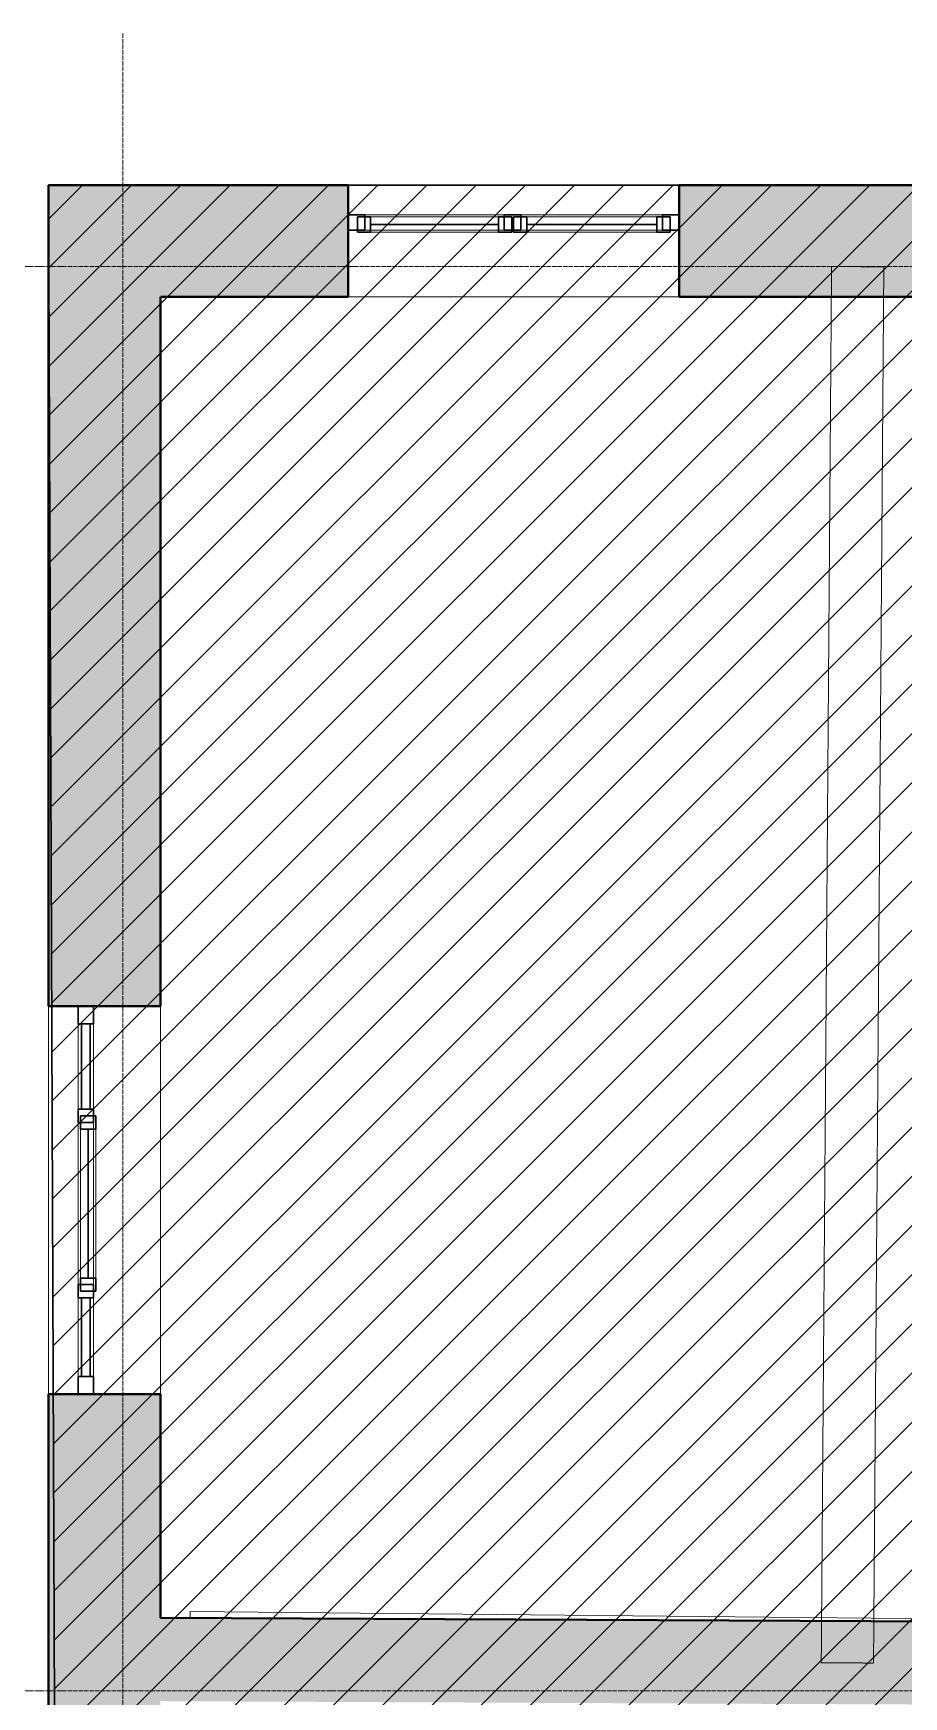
# Model space of a CAD drawing. Header units: millimetres. Extents: x -11886 to 379896, y -8130 to 47743.
# Drawn here: x -6349 to -2379, y 36830 to 44422 of the extents above; entities that cross this region are included whole.
import ezdxf

# ---------------------------------------------------------------- set-up
doc = ezdxf.new("R2010")
doc.units = ezdxf.units.MM
for name, pattern in [('ADSK_Линия сетки', [25, 20, -2.5, 0, -2.5]), ('ADSK_Сверху', [4.5, 3, -1.5]), ('ADSK_Снесено', [4.5, 3, -1.5])]:
    doc.linetypes.add(name, pattern=pattern)
for name, color, linetype, lineweight, true_color in [('_ Окна', 5, 'Continuous', 30, 0x0000ff), ('Витраж', 5, 'Continuous', 18, 0x0000ff), ('Линии', 7, 'Continuous', 9, 0x00a600), ('Окна', 5, 'Continuous', 18, 0x0000ff), ('Панели витража', 5, 'Continuous', 18, 0x0000ff), ('Стены внутренние', 5, 'Continuous', 18, 0x0000ff), ('Стены наружные', 1, 'ADSK_Снесено', 18, 0xff0000)]:
    doc.layers.add(name, color=color, linetype=linetype, lineweight=lineweight, true_color=true_color)
doc.layers.add('Каркас', color=7, linetype='Continuous', lineweight=18)
doc.layers.add('Оси', color=7, linetype='Continuous', lineweight=9)

# ---------------------------------------------------------------- blocks, each defined once
blk = doc.blocks.new('Прямоугольный импост - 70х20_60мм-1426885-01 План 1-го этажа маркировочный')
at = {"layer": 'Витраж', "color": 161, "linetype": 'ADSK_Сверху', "true_color": 0xaaaaff}
for p, q in [((-6073.8, 27806.3), (-6143.8, 27806.3)), ((-6143.8, 27726.3), (-6143.8, 27806.3)), ((-6073.8, 27726.3), (-6073.8, 27806.3)), ((-6143.8, 27306.3), (-6143.8, 27336.3)), ((-6073.8, 27306.3), (-6073.8, 27336.3))]:
    blk.add_line(p, q, dxfattribs=at)
blk = doc.blocks.new('Прямоугольный импост - 70х20_60мм-1424482-01 План 1-го этажа маркировочный')
at = {"layer": 'Витраж', "color": 161, "linetype": 'ADSK_Сверху', "true_color": 0xaaaaff}
for p, q in [((-80, 35), (0, 35)), ((0, 35), (0, -35)), ((0, -35), (-80, -35))]:
    blk.add_line(p, q, dxfattribs=at)
blk = doc.blocks.new('Прямоугольный импост - 70х20_60мм-1424483-01 План 1-го этажа маркировочный')
at = {"layer": 'Витраж', "color": 161, "linetype": 'ADSK_Сверху', "true_color": 0xaaaaff}
for p, q in [((0, 35), (-80, 35)), ((0, -35), (0, 35)), ((-80, -35), (0, -35))]:
    blk.add_line(p, q, dxfattribs=at)
blk = doc.blocks.new('Прямоугольный импост - 70х20_60мм-1225850-01 План 1-го этажа маркировочный')
at = {"layer": 'Витраж', "color": 161, "linetype": 'ADSK_Сверху', "true_color": 0xaaaaff}
for p, q in [((-6143.8, 27276.3), (-6143.8, 27306.3)), ((-6073.8, 27276.3), (-6073.8, 27306.3)), ((-6143.8, 26506.3), (-6143.8, 26536.3)), ((-6073.8, 26506.3), (-6073.8, 26536.3))]:
    blk.add_line(p, q, dxfattribs=at)
blk = doc.blocks.new('Прямоугольный импост - 70х20_60мм-1225113-01 План 1-го этажа маркировочный')
at = {"layer": 'Витраж', "color": 161, "linetype": 'ADSK_Сверху', "true_color": 0xaaaaff}
for p, q in [((-6006, 10091.9), (-6006, 10121.9)), ((-5936, 10091.9), (-5936, 10121.9)), ((-6006, 9651.9), (-6006, 9731.9)), ((-5936, 9651.9), (-5936, 9731.9)), ((-6006, 9651.9), (-5936, 9651.9))]:
    blk.add_line(p, q, dxfattribs=at)
blk = doc.blocks.new('Прямоугольный импост - 70х60мм-1424480-01 План 1-го этажа маркировочный')
at = {"layer": 'Витраж', "color": 161, "linetype": 'ADSK_Сверху', "true_color": 0xaaaaff}
for p, q in [((-30, 35), (30, 35)), ((30, -35), (-30, -35))]:
    blk.add_line(p, q, dxfattribs=at)
blk = doc.blocks.new('Прямоугольный импост - 70х60мм-1426887-01 План 1-го этажа маркировочный')
at = {"layer": 'Витраж', "color": 161, "linetype": 'ADSK_Сверху', "true_color": 0xaaaaff}
for p, q in [((-6073.8, 27726.3), (-6143.8, 27726.3)), ((-6143.8, 27336.3), (-6143.8, 27726.3)), ((-6073.8, 27336.3), (-6073.8, 27726.3)), ((-6143.8, 27336.3), (-6073.8, 27336.3))]:
    blk.add_line(p, q, dxfattribs=at)
blk = doc.blocks.new('Прямоугольный импост - 70х60мм-1225009-01 План 1-го этажа маркировочный')
at = {"layer": 'Витраж', "color": 161, "linetype": 'ADSK_Сверху', "true_color": 0xaaaaff}
for p, q in [((-5936, 11391.9), (-6006, 11391.9)), ((-6006, 11031.9), (-6006, 11391.9)), ((-5936, 11031.9), (-5936, 11391.9)), ((-6006, 11031.9), (-5936, 11031.9))]:
    blk.add_line(p, q, dxfattribs=at)
blk = doc.blocks.new('Прямоугольный импост - 70х20_56мм-1433747-01 План 1-го этажа маркировочный')
at = {"layer": 'Витраж', "color": 161, "linetype": 'ADSK_Сверху', "true_color": 0xaaaaff}
for p, q in [((-4162.4, 43593.9), (-4124.4, 43593.9)), ((-3478.4, 43593.9), (-3402.4, 43593.9)), ((-3402.4, 43523.9), (-3402.4, 43593.9)), ((-4162.4, 43523.9), (-4124.4, 43523.9)), ((-3478.4, 43523.9), (-3402.4, 43523.9))]:
    blk.add_line(p, q, dxfattribs=at)
blk = doc.blocks.new('Прямоугольный импост - 70х20_56мм-1257200-01 План 1-го этажа маркировочный')
at = {"layer": 'Витраж', "color": 161, "linetype": 'ADSK_Сверху', "true_color": 0xaaaaff}
for p, q in [((-76, 35), (0, 35)), ((0, 35), (0, -35)), ((0, -35), (-76, -35))]:
    blk.add_line(p, q, dxfattribs=at)
blk = doc.blocks.new('Прямоугольный импост - 70х20_56мм-1257201-01 План 1-го этажа маркировочный')
at = {"layer": 'Витраж', "color": 161, "linetype": 'ADSK_Сверху', "true_color": 0xaaaaff}
for p, q in [((0, 35), (-76, 35)), ((0, -35), (0, 35)), ((-76, -35), (0, -35))]:
    blk.add_line(p, q, dxfattribs=at)
blk = doc.blocks.new('Прямоугольный импост - 70х20_56мм-1228464-01 План 1-го этажа маркировочный')
at = {"layer": 'Витраж', "color": 161, "linetype": 'ADSK_Сверху', "true_color": 0xaaaaff}
for p, q in [((-4912.4, 43593.9), (-4912.4, 43523.9)), ((-4912.4, 43593.9), (-4836.4, 43593.9)), ((-4200.4, 43593.9), (-4162.4, 43593.9)), ((-4912.4, 43523.9), (-4836.4, 43523.9)), ((-4200.4, 43523.9), (-4162.4, 43523.9))]:
    blk.add_line(p, q, dxfattribs=at)
blk = doc.blocks.new('Прямоугольный импост - 70х76мм-1464156-01 План 1-го этажа маркировочный')
at = {"layer": 'Витраж', "color": 161, "linetype": 'ADSK_Сверху', "true_color": 0xaaaaff}
for p, q in [((-38, 35), (38, 35)), ((38, -35), (-38, -35))]:
    blk.add_line(p, q, dxfattribs=at)
blk = doc.blocks.new('Прямоугольный импост - 70х60мм-1229542-01 План 1-го этажа маркировочный')
at = {"layer": 'Витраж', "color": 161, "linetype": 'ADSK_Сверху', "true_color": 0xaaaaff}
for p, q in [((3808.5, 35377.6), (3738.5, 35377.6)), ((3738.5, 35377.6), (3738.5, 34637.6)), ((3808.5, 35377.6), (3808.5, 34637.6)), ((3738.5, 34637.6), (3808.5, 34637.6))]:
    blk.add_line(p, q, dxfattribs=at)
blk = doc.blocks.new('Прямоугольный импост - 70х60мм-1433749-01 План 1-го этажа маркировочный')
at = {"layer": 'Витраж', "color": 161, "linetype": 'ADSK_Сверху', "true_color": 0xaaaaff}
for p, q in [((1897.6, 43593.9), (1897.6, 43523.9)), ((1897.6, 43593.9), (2543.6, 43593.9)), ((2543.6, 43523.9), (2543.6, 43593.9)), ((1897.6, 43523.9), (2543.6, 43523.9))]:
    blk.add_line(p, q, dxfattribs=at)
blk = doc.blocks.new('Прямоугольный импост - 70х60мм-1243863-01 План 1-го этажа маркировочный')
at = {"layer": 'Витраж', "color": 161, "linetype": 'ADSK_Сверху', "true_color": 0xaaaaff}
for p, q in [((1185.6, 43593.9), (1185.6, 43523.9)), ((1185.6, 43593.9), (1821.6, 43593.9)), ((1821.6, 43523.9), (1821.6, 43593.9)), ((1185.6, 43523.9), (1821.6, 43523.9))]:
    blk.add_line(p, q, dxfattribs=at)
blk = doc.blocks.new('Системная панель - _AR_Стекло_40мм_привязка по центру-V46-01 План 1-го этажа маркировочный')
at = {"layer": 'Панели витража', "lineweight": 30}
for p, q in [((180, 20), (-180, 20)), ((-180, 20), (-180, -20)), ((180, -20), (180, 20)), ((-180, -20), (180, -20))]:
    blk.add_line(p, q, dxfattribs=at)
blk = doc.blocks.new('Прямоугольный импост - 70х20_60мм-V47-01 План 1-го этажа маркировочный')
at = {"layer": 'Витраж', "lineweight": 30}
for p, q in [((-80, 35), (0, 35)), ((-80, -35), (-80, 35)), ((0, 35), (0, -35)), ((0, -35), (-80, -35))]:
    blk.add_line(p, q, dxfattribs=at)
blk = doc.blocks.new('Прямоугольный импост - 70х20_60мм-V48-01 План 1-го этажа маркировочный')
at = {"layer": 'Витраж', "lineweight": 30}
for p, q in [((0, 35), (-80, 35)), ((-80, 35), (-80, -35)), ((0, -35), (0, 35)), ((-80, -35), (0, -35))]:
    blk.add_line(p, q, dxfattribs=at)
blk = doc.blocks.new('Системная панель - _AR_Стекло_40мм_привязка по центру-V49-01 План 1-го этажа маркировочный')
at = {"layer": 'Панели витража', "lineweight": 30}
for p, q in [((195, 20), (-195, 20)), ((-195, 20), (-195, -20)), ((195, -20), (195, 20)), ((-195, -20), (195, -20))]:
    blk.add_line(p, q, dxfattribs=at)
blk = doc.blocks.new('Витраж-тент со смещением вовне - 60мм 30 сдвиг-1466943-01 План 1-го этажа маркировочный')
at = {"layer": '_ Окна'}
for p, q in [((-400, 25), (-400, -45)), ((-400, 25), (-340, 25)), ((-400, -45), (-400, 25)), ((-340, 25), (-340, -45)), ((400, 25), (340, 25)), ((340, 25), (340, -45)), ((400, -45), (400, 25)), ((400, -45), (400, 25)), ((-340, -45), (-400, -45)), ((-340, -10), (340, -10)), ((340, -45), (400, -45))]:
    blk.add_line(p, q, dxfattribs=at)
at = {"layer": 'Окна'}
for p, q in [((340, 25), (-340, 25)), ((-340, -45), (340, -45))]:
    blk.add_line(p, q, dxfattribs=at)
blk = doc.blocks.new('Прямоугольный импост - 70х60мм-V37-01 План 1-го этажа маркировочный')
at = {"layer": 'Витраж'}
for p, q in [((-6006, 9731.9), (-6006, 10091.9)), ((-5936, 10091.9), (-5936, 9731.9))]:
    blk.add_line(p, q, dxfattribs=at)
blk = doc.blocks.new('Прямоугольный импост - 70х60мм-V41-01 План 1-го этажа маркировочный')
at = {"layer": 'Витраж'}
for p, q in [((-6143.8, 27336.3), (-6143.8, 27726.3)), ((-6073.8, 27726.3), (-6073.8, 27336.3))]:
    blk.add_line(p, q, dxfattribs=at)
blk = doc.blocks.new('Витраж-тент со смещением вовне - 60мм 34 сдвиг-2061971-01 План 1-го этажа маркировочный')
at = {"layer": '_ Окна'}
for p, q in [((-352, 25), (-352, -45)), ((-352, 25), (-292, 25)), ((-352, -45), (-352, 25)), ((-292, 25), (-292, -45)), ((352, 25), (292, 25)), ((292, 25), (292, -45)), ((352, -45), (352, 25)), ((352, -45), (352, 25)), ((-292, -45), (-352, -45)), ((-292, -10), (292, -10)), ((292, -45), (352, -45))]:
    blk.add_line(p, q, dxfattribs=at)
at = {"layer": 'Окна'}
for p, q in [((292, 25), (-292, 25)), ((-292, -45), (292, -45))]:
    blk.add_line(p, q, dxfattribs=at)
blk = doc.blocks.new('Прямоугольный импост - 70х20_56мм-1327567-01 План 1-го этажа маркировочный')
at = {"layer": 'Витраж', "lineweight": 30}
for p, q in [((-76, 35), (0, 35)), ((-76, -35), (-76, 35)), ((0, 35), (0, -35)), ((0, -35), (-76, -35))]:
    blk.add_line(p, q, dxfattribs=at)
blk = doc.blocks.new('Прямоугольный импост - 70х20_56мм-1327568-01 План 1-го этажа маркировочный')
at = {"layer": 'Витраж', "lineweight": 30}
for p, q in [((0, 35), (-76, 35)), ((-76, 35), (-76, -35)), ((0, -35), (0, 35)), ((-76, -35), (0, -35))]:
    blk.add_line(p, q, dxfattribs=at)
blk = doc.blocks.new('Витраж-тент со смещением вовне - 60мм 34 сдвиг-2061973-01 План 1-го этажа маркировочный')
at = {"layer": '_ Окна'}
for p, q in [((-357, 25), (-357, -45)), ((-357, 25), (-297, 25)), ((-357, -45), (-357, 25)), ((-297, 25), (-297, -45)), ((357, 25), (297, 25)), ((297, 25), (297, -45)), ((357, -45), (357, 25)), ((357, -45), (357, 25)), ((-297, -45), (-357, -45)), ((-297, -10), (297, -10)), ((297, -45), (357, -45))]:
    blk.add_line(p, q, dxfattribs=at)
at = {"layer": 'Окна'}
for p, q in [((297, 25), (-297, 25)), ((-297, -45), (297, -45))]:
    blk.add_line(p, q, dxfattribs=at)
blk = doc.blocks.new('Прямоугольный импост - 70х60мм-V54-01 План 1-го этажа маркировочный')
at = {"layer": 'Витраж'}
for p, q in [((-4124.4, 43593.9), (-3478.4, 43593.9)), ((-3478.4, 43523.9), (-4124.4, 43523.9))]:
    blk.add_line(p, q, dxfattribs=at)
blk = doc.blocks.new('Прямоугольный импост - 70х60мм-V55-01 План 1-го этажа маркировочный')
at = {"layer": 'Витраж'}
for p, q in [((-4836.4, 43593.9), (-4200.4, 43593.9)), ((-4200.4, 43523.9), (-4836.4, 43523.9))]:
    blk.add_line(p, q, dxfattribs=at)
blk = doc.blocks.new('Прямоугольный импост - 70х60мм-1241994-01 План 1-го этажа маркировочный')
at = {"layer": 'Витраж', "lineweight": 30}
for p, q in [((-30, 35), (30, 35)), ((-30, -35), (-30, 35)), ((30, 35), (30, -35)), ((30, -35), (-30, -35))]:
    blk.add_line(p, q, dxfattribs=at)
blk = doc.blocks.new('Прямоугольный импост - 70х60мм-V78-01 План 1-го этажа маркировочный')
at = {"layer": 'Витраж'}
for p, q in [((18590.8, 22747.1), (18590.8, 23487.1)), ((18660.8, 23487.1), (18660.8, 22747.1))]:
    blk.add_line(p, q, dxfattribs=at)
blk = doc.blocks.new('Прямоугольный импост - 70х76мм-V144-01 План 1-го этажа маркировочный')
at = {"layer": 'Витраж', "lineweight": 30}
for p, q in [((-38, 35), (38, 35)), ((-38, -35), (-38, 35)), ((38, 35), (38, -35)), ((38, -35), (-38, -35))]:
    blk.add_line(p, q, dxfattribs=at)

msp = doc.modelspace()

# ---------------------------------------------------------------- hatches: boundary and pattern name
at = {"lineweight": 13, "true_color": 0x636466, "transparency": 33554559}
h = msp.add_hatch(dxfattribs=at)
h.set_pattern_fill('ANSI31', color=251, scale=50)
h.set_pattern_definition([(45, (0, 84876.59), (-112.2532, 112.2532), [])])
h.paths.add_polyline_path([(3943.5, 43728.87), (-6278.75, 43728.87), (-6141.04, 8529.25), (771.13, 8529.25), (771.13, 12571.22), (3385.22, 12571.22), (3381.63, 13081.22), (3330.09, 20918.63), (3943.5, 20918.63)])
at = {"layer": 'Стены внутренние', "true_color": 0xc0c0c0}
h = msp.add_hatch(color=9, dxfattribs=at)
h.paths.add_polyline_path([(3433.5, 36768.87), (3433.5, 37148.87), (2576.14, 37152.72), (2574.75, 36772.72), (3276.48, 36769.57)])
h.paths.add_polyline_path([(1074.45, 36779.46), (1076.15, 37159.45), (-5768.75, 37190.18), (-5768.75, 36810.18), (1047.01, 36779.58)])
at = {"layer": 'Стены наружные', "linetype": 'Continuous', "true_color": 0xc0c0c0}
h = msp.add_hatch(color=9, dxfattribs=at)
h.paths.add_polyline_path([(3433.5, 43218.87), (3433.5, 43728.87), (2619.64, 43728.87), (2619.64, 43218.87)])
h.paths.add_polyline_path([(365.27, 43218.87), (1109.64, 43218.87), (1109.64, 43728.87), (-371.4, 43728.87), (-371.4, 43218.87), (311.55, 43218.87)])
h.paths.add_polyline_path([(-2624.76, 43218.87), (-1881.4, 43218.87), (-1881.4, 43728.87), (-3402.4, 43728.87), (-3402.4, 43218.87), (-2625.56, 43218.87)])
h.paths.add_polyline_path([(-4912.4, 43218.87), (-4912.4, 43728.87), (-6278.75, 43728.87), (-6278.75, 43218.87), (-5768.75, 43218.87)])
h = msp.add_hatch(color=9, dxfattribs=at)
h.paths.add_polyline_path([(-5946.08, 20920.99), (-5768.75, 20920.99), (-5768.75, 22851.82), (-6278.75, 22851.82), (-6278.75, 20920.99), (-6141.04, 20920.99)])
h.paths.add_polyline_path([(-5932.61, 23821.82), (-5768.75, 23821.82), (-5768.75, 26036.35), (-6278.75, 26036.35), (-6278.75, 23821.82), (-6208.75, 23821.82)])
h.paths.add_polyline_path([(-6278.75, 27806.35), (-5768.75, 27806.35), (-5768.75, 30076.54), (-6278.75, 30076.54), (-6278.75, 28693.58)])
h.paths.add_polyline_path([(-5768.75, 30846.54), (-5768.75, 31090.2), (-6278.75, 31090.2), (-6278.75, 30846.54), (-5836.17, 30846.54)])
h.paths.add_polyline_path([(-5842.16, 31860.2), (-5768.75, 31860.2), (-5768.75, 34123.03), (-6278.75, 34123.03), (-6278.75, 31860.2)])
h.paths.add_polyline_path([(-5831.37, 35893.03), (-5768.75, 35893.03), (-5768.75, 38211.17), (-6278.75, 38211.17), (-6278.75, 35893.03)])
h.paths.add_polyline_path([(-5768.75, 39981.17), (-5768.75, 43218.87), (-6278.75, 43218.87), (-6278.75, 39981.17), (-5822.26, 39981.17)])

# ---------------------------------------------------------------- linework, layer by layer
at = {"color": 251, "lineweight": 30, "true_color": 0x636466}
msp.add_lwpolyline([(290.5, 8529.25), (-6141.04, 8529.25), (-6278.75, 43728.87), (3943.5, 43728.87), (3943.5, 20918.63), (3330.09, 20918.63), (3381.63, 13081.22)], dxfattribs=at)
at = {"layer": 'Каркас', "color": 253, "linetype": 'ADSK_Сверху', "true_color": 0xaaaaaa}
for p, q in [((-2707.91, 43357.67), (-2754.88, 36985.63)), ((-2469.51, 43355.91), (-2707.91, 43357.67)), ((-2469.51, 43355.91), (-2516.49, 36983.87)), ((-2754.88, 36985.63), (-2516.49, 36983.87))]:
    msp.add_line(p, q, dxfattribs=at)
at = {"layer": 'Линии', "color": 8, "lineweight": 18, "true_color": 0x808080}
for p, q in [((-5632.86, 37189.57), (-5632.57, 37219.02)), ((-5632.57, 37219.02), (-10.45, 37164.33))]:
    msp.add_line(p, q, dxfattribs=at)
at = {"layer": 'Оси', "linetype": 'ADSK_Линия сетки'}
for p, q in [((-5940.09, -7330.38), (-5940.09, 44421.85)), ((-11086.22, 43356.79), (57141.72, 43356.79)), ((-11086.22, 36856.79), (57141.72, 36856.79))]:
    msp.add_line(p, q, dxfattribs=at)
at = {"layer": 'Стены внутренние', "color": 18, "lineweight": 40, "true_color": 0x000000}
msp.add_line((1076.15, 37159.45), (-5768.75, 37190.18), dxfattribs=at)
at = {"layer": 'Стены наружные', "color": 18, "linetype": 'Continuous', "lineweight": 40, "true_color": 0x000000}
for p, q in [((-4912.4, 43728.87), (-6278.75, 43728.87)), ((-6278.75, 43728.87), (-6278.75, 39981.17)), ((-4912.4, 43218.87), (-4912.4, 43728.87)), ((-1881.4, 43728.87), (-3402.4, 43728.87)), ((-3402.4, 43728.87), (-3402.4, 43218.87)), ((-5768.75, 43218.87), (-4912.4, 43218.87)), ((-5768.75, 39981.17), (-5768.75, 43218.87)), ((-3402.4, 43218.87), (-1881.4, 43218.87)), ((-6278.75, 39981.17), (-5768.75, 39981.17)), ((-6278.75, 38211.17), (-6278.75, 35893.03)), ((-5768.75, 38211.17), (-6278.75, 38211.17)), ((-5768.75, 37190.18), (-5768.75, 38211.17))]:
    msp.add_line(p, q, dxfattribs=at)
at = {"layer": 'Стены наружные', "color": 18, "linetype": 'Continuous', "true_color": 0x000000}
for p, q in [((-4912.4, 43728.87), (-3402.4, 43728.87)), ((-3402.4, 43218.87), (-4912.4, 43218.87)), ((-6278.75, 38211.17), (-6278.75, 39981.17)), ((-5768.75, 39981.17), (-5768.75, 38211.17))]:
    msp.add_line(p, q, dxfattribs=at)

# ---------------------------------------------------------------- block references
at = {"layer": '_ Окна'}
for name, p in [('Витраж-тент со смещением вовне - 60мм 34 сдвиг-2061971-01 План 1-го этажа маркировочный', (-4518.4, 43558.87)), ('Витраж-тент со смещением вовне - 60мм 34 сдвиг-2061973-01 План 1-го этажа маркировочный', (-3801.4, 43558.87))]:
    msp.add_blockref(name, p, dxfattribs=at)
at = {"layer": '_ Окна', "rotation": 89.99999999999993}
msp.add_blockref('Витраж-тент со смещением вовне - 60мм 30 сдвиг-1466943-01 План 1-го этажа маркировочный', (-6108.75, 39081.17), dxfattribs=at)
at = {"layer": 'Витраж', "color": 161, "linetype": 'ADSK_Сверху', "true_color": 0xaaaaff}
for name, p, rotation in [('Прямоугольный импост - 70х20_56мм-1257201-01 План 1-го этажа маркировочный', (-4912.4, 43558.87), 180), ('Прямоугольный импост - 70х60мм-1229542-01 План 1-го этажа маркировочный', (-2335.25, 74088.82), 180), ('Прямоугольный импост - 70х20_60мм-1424483-01 План 1-го этажа маркировочный', (-6108.75, 38211.17), 269.9999999999999)]:
    msp.add_blockref(name, p, dxfattribs=dict(at, rotation=rotation))
for name, p in [('Прямоугольный импост - 70х20_56мм-1228464-01 План 1-го этажа маркировочный', (0, 0)), ('Прямоугольный импост - 70х60мм-1243863-01 План 1-го этажа маркировочный', (-6022.04, 0)), ('Прямоугольный импост - 70х20_56мм-1433747-01 План 1-го этажа маркировочный', (0, 0)), ('Прямоугольный импост - 70х60мм-1433749-01 План 1-го этажа маркировочный', (-6022.04, 0)), ('Прямоугольный импост - 70х20_60мм-1426885-01 План 1-го этажа маркировочный', (0, 12174.83)), ('Прямоугольный импост - 70х60мм-1426887-01 План 1-го этажа маркировочный', (0, 12174.83)), ('Прямоугольный импост - 70х20_60мм-1225850-01 План 1-го этажа маркировочный', (0, 12174.83)), ('Прямоугольный импост - 70х20_60мм-1225113-01 План 1-го этажа маркировочный', (-137.71, 28559.25)), ('Прямоугольный импост - 70х60мм-1225009-01 План 1-го этажа маркировочный', (-137.71, 27259.25))]:
    msp.add_blockref(name, p, dxfattribs=at)
at = {"layer": 'Витраж'}
for name, p, rotation in [('Прямоугольный импост - 70х20_56мм-1327568-01 План 1-го этажа маркировочный', (-4912.4, 43558.87), 180), ('Прямоугольный импост - 70х20_60мм-V48-01 План 1-го этажа маркировочный', (-6108.75, 38211.17), 269.9999999999999)]:
    msp.add_blockref(name, p, dxfattribs=dict(at, rotation=rotation))
for name, p in [('Прямоугольный импост - 70х60мм-V55-01 План 1-го этажа маркировочный', (0, 0)), ('Прямоугольный импост - 70х60мм-V54-01 План 1-го этажа маркировочный', (0, 0)), ('Прямоугольный импост - 70х60мм-V41-01 План 1-го этажа маркировочный', (0, 12174.83)), ('Прямоугольный импост - 70х60мм-V78-01 План 1-го этажа маркировочный', (-24734.59, 15964.1)), ('Прямоугольный импост - 70х60мм-V37-01 План 1-го этажа маркировочный', (-137.71, 28559.25))]:
    msp.add_blockref(name, p, dxfattribs=at)
at = {"layer": 'Витраж', "color": 161, "linetype": 'ADSK_Сверху', "true_color": 0xaaaaff, "extrusion": (0, 0, -1)}
for name, p, rotation in [('Прямоугольный импост - 70х76мм-1464156-01 План 1-го этажа маркировочный', (4162.4, 43558.87), 180), ('Прямоугольный импост - 70х20_56мм-1257200-01 План 1-го этажа маркировочный', (3402.4, 43558.87), 180), ('Прямоугольный импост - 70х20_60мм-1424482-01 План 1-го этажа маркировочный', (6108.75, 39981.17), 90.00000000000007), ('Прямоугольный импост - 70х60мм-1424480-01 План 1-го этажа маркировочный', (6108.75, 39481.17), 90.00000000000007), ('Прямоугольный импост - 70х60мм-1424480-01 План 1-го этажа маркировочный', (6108.75, 38681.17), 90.00000000000007)]:
    msp.add_blockref(name, p, dxfattribs=dict(at, rotation=rotation))
at = {"layer": 'Витраж', "extrusion": (0, 0, -1)}
for name, p, rotation in [('Прямоугольный импост - 70х76мм-V144-01 План 1-го этажа маркировочный', (4162.4, 43558.87), 180), ('Прямоугольный импост - 70х20_56мм-1327567-01 План 1-го этажа маркировочный', (3402.4, 43558.87), 180), ('Прямоугольный импост - 70х20_60мм-V47-01 План 1-го этажа маркировочный', (6108.75, 39981.17), 90.00000000000007), ('Прямоугольный импост - 70х60мм-1241994-01 План 1-го этажа маркировочный', (6108.75, 39481.17), 90.00000000000007), ('Прямоугольный импост - 70х60мм-1241994-01 План 1-го этажа маркировочный', (6108.75, 38681.17), 90.00000000000007)]:
    msp.add_blockref(name, p, dxfattribs=dict(at, rotation=rotation))
at = {"layer": 'Панели витража', "rotation": 89.99999999999993}
for name, p in [('Системная панель - _AR_Стекло_40мм_привязка по центру-V49-01 План 1-го этажа маркировочный', (-6108.75, 39706.17)), ('Системная панель - _AR_Стекло_40мм_привязка по центру-V46-01 План 1-го этажа маркировочный', (-6108.75, 38471.17))]:
    msp.add_blockref(name, p, dxfattribs=at)

doc.saveas('drawing.dxf')
